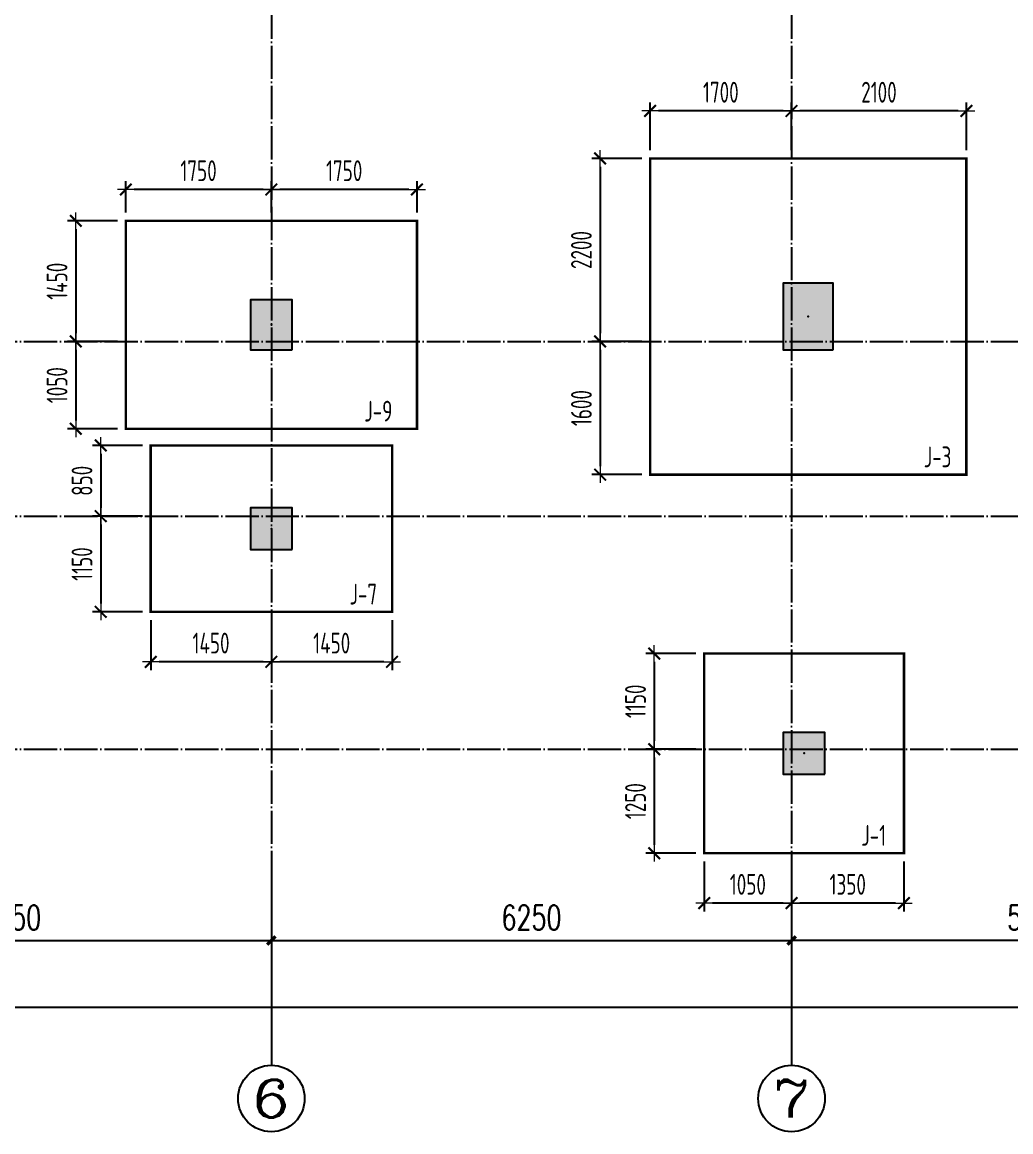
# Model space of a CAD drawing. Extents: x -441005 to 725361, y -182459 to 319313.
# Drawn here: x -154094 to -142216, y -119000 to -105661 of the extents above; entities that cross this region are included whole.
import ezdxf
from ezdxf.enums import TextEntityAlignment as Align

# ---------------------------------------------------------------- set-up
doc = ezdxf.new("R2010")
doc.units = 0
doc.header["$LTSCALE"] = 100
doc.linetypes.add('DOTE', pattern=[2.42, 2, -0.2, 0.02, -0.2])
doc.layers.get('0').update_dxf_attribs({"linetype": 'CONTINUOUS'})
doc.layers.get('Defpoints').update_dxf_attribs({"linetype": 'CONTINUOUS'})
for name, color, linetype in [('AXIS', 3, 'CONTINUOUS'), ('AXIS_TEXT', 7, 'CONTINUOUS'), ('BASE', 7, 'CONTINUOUS'), ('BASE_NUM', 7, 'CONTINUOUS'), ('COLU', 7, 'CONTINUOUS'), ('DOTE', 8, 'DOTE')]:
    doc.layers.add(name, color=color, linetype=linetype)
doc.layers.add('BASE-平法定位', color=3, linetype='ByLayer', lineweight=18)
doc.styles.add('_TCH_AXIS', font='COMPLEX', dxfattribs={"bigfont": 'GBCBIG'})
doc.styles.add('_TCH_DIM_T3', font='simplex_.ttf', dxfattribs={"width": 0.705882, "bigfont": 'GBCBIG'})
doc.styles.add('COMPLEX', font='COMPLEX')
doc.styles.add('TCCAD_Dimension', font='Tssdeng.shx', dxfattribs={"width": 0.7, "bigfont": 'hztxt.shx'})
doc.styles.add('TSSD_Label', font='Tssdeng.shx', dxfattribs={"width": 0.7, "bigfont": '1.shx'})
doc.dimstyles.new('_TCH_ARCH&&100', dxfattribs={"dimtxt": 297.5, "dimasz": 100, "dimexe": 250, "dimexo": 300, "dimgap": 126.25, "dimtad": 1, "dimdec": 0, "dimzin": 0, "dimdsep": 46, "dimtxsty": '_TCH_DIM_T3', "dimblk": 'ARCHTICK', "dimcen": 0.09, "dimclrt": 7, "dimazin": 2, "dimtfac": 1, "dimtdec": 0, "dimtix": 1, "dimtmove": 2, "dimatfit": 3, "dimfxl": 0, "dimtolj": 1, "dimtzin": 0, "dimarcsym": 0})
doc.dimstyles.new('TCCAD_100_100', dxfattribs={"dimtxt": 250, "dimasz": 100, "dimexe": 100, "dimexo": 100, "dimgap": 100, "dimtad": 1, "dimdec": 0, "dimzin": 0, "dimdsep": 46, "dimtxsty": 'TCCAD_Dimension', "dimblk": '_TCDBK100_100', "dimcen": 0, "dimclrt": 7, "dimadec": 0, "dimazin": 0, "dimtfac": 1, "dimtdec": 0, "dimtix": 1, "dimtmove": 2, "dimatfit": 3, "dimfxl": 0, "dimtolj": 1, "dimtzin": 0, "dimarcsym": 0})

# ---------------------------------------------------------------- blocks, each defined once
blk = doc.blocks.new('_AXISO')
blk.add_circle((0, 0), 0.5)
at = {"layer": 'AXIS_TEXT', "style": 'COMPLEX', "width": 1.041667}
blk.add_attdef('A', text='', height=0.56, dxfattribs=at).set_placement((-0.25, -0.28), (0.25, -0.28), align=Align.FIT)
blk = doc.blocks.new('_ArchTick')
at = {"color": 0, "linetype": 'ByBlock', "const_width": 0.4}
blk.add_lwpolyline([(-0.5, -0.5), (0.5, 0.5)], dxfattribs=at)
blk = doc.blocks.new('*D1088')
at = {"layer": 'AXIS', "color": 0, "lineweight": -2}
for p, q in [((-157350, -116000), (-157350, -116950)), ((-151100, -116000), (-151100, -116950)), ((-157350, -116700), (-151100, -116700))]:
    blk.add_line(p, q, dxfattribs=at)
at = {"layer": 'Defpoints', "color": 0}
for p in [(-157350, -115700), (-151100, -115700), (-151100, -116700)]:
    blk.add_point(p, dxfattribs=at)
at = {"layer": 'AXIS', "color": 0, "lineweight": -2, "xscale": 100, "yscale": 100, "zscale": 100, "rotation": 180}
blk.add_blockref('_ArchTick', (-157350, -116700), dxfattribs=at)
at = {"layer": 'AXIS', "color": 0, "lineweight": -2, "xscale": 100, "yscale": 100, "zscale": 100}
blk.add_blockref('_ArchTick', (-151100, -116700), dxfattribs=at)
at = {"layer": 'AXIS', "color": 7, "insert": (-154225, -116425), "char_height": 297.5, "attachment_point": 5, "style": '_TCH_DIM_T3'}
blk.add_mtext('\\A1;6250', dxfattribs=at)
blk = doc.blocks.new('*D1089')
at = {"layer": 'AXIS', "color": 0, "lineweight": -2}
for p, q in [((-151100, -116000), (-151100, -116950)), ((-144850, -116000), (-144850, -116950)), ((-151100, -116700), (-144850, -116700))]:
    blk.add_line(p, q, dxfattribs=at)
at = {"layer": 'Defpoints', "color": 0}
for p in [(-151100, -115700), (-144850, -115700), (-144850, -116700)]:
    blk.add_point(p, dxfattribs=at)
at = {"layer": 'AXIS', "color": 0, "lineweight": -2, "xscale": 100, "yscale": 100, "zscale": 100, "rotation": 180}
blk.add_blockref('_ArchTick', (-151100, -116700), dxfattribs=at)
at = {"layer": 'AXIS', "color": 0, "lineweight": -2, "xscale": 100, "yscale": 100, "zscale": 100}
blk.add_blockref('_ArchTick', (-144850, -116700), dxfattribs=at)
at = {"layer": 'AXIS', "color": 7, "insert": (-147975, -116425), "char_height": 297.5, "attachment_point": 5, "style": '_TCH_DIM_T3'}
blk.add_mtext('\\A1;6250', dxfattribs=at)
blk = doc.blocks.new('*D1095')
at = {"layer": 'AXIS', "color": 0, "lineweight": -2}
for p, q in [((-144850, -116000), (-144850, -116950)), ((-138950, -116000), (-138950, -116950)), ((-138950, -116700), (-144850, -116700))]:
    blk.add_line(p, q, dxfattribs=at)
at = {"layer": 'Defpoints', "color": 0}
for p in [(-144850, -115700), (-138950, -115700), (-144850, -116700)]:
    blk.add_point(p, dxfattribs=at)
at = {"layer": 'AXIS', "color": 0, "lineweight": -2, "xscale": 100, "yscale": 100, "zscale": 100, "rotation": 180}
blk.add_blockref('_ArchTick', (-144850, -116700), dxfattribs=at)
at = {"layer": 'AXIS', "color": 0, "lineweight": -2, "xscale": 100, "yscale": 100, "zscale": 100}
blk.add_blockref('_ArchTick', (-138950, -116700), dxfattribs=at)
at = {"layer": 'AXIS', "color": 7, "insert": (-141900, -116425), "char_height": 297.5, "attachment_point": 5, "style": '_TCH_DIM_T3'}
blk.add_mtext('\\A1;5900', dxfattribs=at)
blk = doc.blocks.new('*D1096')
at = {"layer": 'AXIS', "color": 0, "lineweight": -2}
for p, q in [((-185500, -116000), (-185500, -117750)), ((-131650, -116000), (-131650, -117750)), ((-185500, -117500), (-131650, -117500))]:
    blk.add_line(p, q, dxfattribs=at)
at = {"layer": 'Defpoints', "color": 0}
for p in [(-185500, -115700), (-131650, -115700), (-131650, -117500)]:
    blk.add_point(p, dxfattribs=at)
at = {"layer": 'AXIS', "color": 0, "lineweight": -2, "xscale": 100, "yscale": 100, "zscale": 100, "rotation": 180}
blk.add_blockref('_ArchTick', (-185500, -117500), dxfattribs=at)
at = {"layer": 'AXIS', "color": 0, "lineweight": -2, "xscale": 100, "yscale": 100, "zscale": 100}
blk.add_blockref('_ArchTick', (-131650, -117500), dxfattribs=at)
at = {"layer": 'AXIS', "color": 7, "insert": (-158575, -117225), "char_height": 297.5, "attachment_point": 5, "style": '_TCH_DIM_T3'}
blk.add_mtext('\\A1;53850', dxfattribs=at)
blk = doc.blocks.new('_TCDBK100_100')
blk.add_line((-1, 0), (1, 0))
at = {"const_width": 0.25}
blk.add_lwpolyline([(-0.7, -0.7), (0.7, 0.7)], dxfattribs=at)
blk = doc.blocks.new('*D2195')
at = {"layer": 'BASE-平法定位', "color": 0, "linetype": 'Continuous', "lineweight": -2}
for p, q in [((-146650, -107300), (-147250, -107300)), ((-147150, -107400), (-147150, -109400)), ((-146650, -109500), (-147250, -109500))]:
    blk.add_line(p, q, dxfattribs=at)
at = {"layer": 'Defpoints', "color": 0, "linetype": 'Continuous'}
for p in [(-146550, -107300), (-147150, -109500), (-146550, -109500)]:
    blk.add_point(p, dxfattribs=at)
at = {"layer": 'BASE-平法定位', "color": 0, "linetype": 'Continuous', "lineweight": -2, "xscale": 100, "yscale": 100, "zscale": 100}
for p, rotation in [((-147150, -107300), 90), ((-147150, -109500), 270)]:
    blk.add_blockref('_TCDBK100_100', p, dxfattribs=dict(at, rotation=rotation))
at = {"layer": 'BASE-平法定位', "color": 7, "linetype": 'Continuous', "insert": (-147375, -108400), "char_height": 250, "attachment_point": 5, "rotation": 90, "style": 'TCCAD_Dimension'}
blk.add_mtext('\\A1;2200', dxfattribs=at)
blk = doc.blocks.new('*D2196')
at = {"layer": 'BASE-平法定位', "color": 0, "linetype": 'Continuous', "lineweight": -2}
for p, q in [((-146650, -109500), (-147250, -109500)), ((-147150, -109600), (-147150, -111000)), ((-146650, -111100), (-147250, -111100))]:
    blk.add_line(p, q, dxfattribs=at)
at = {"layer": 'Defpoints', "color": 0, "linetype": 'Continuous'}
for p in [(-146550, -109500), (-147150, -111100), (-146550, -111100)]:
    blk.add_point(p, dxfattribs=at)
at = {"layer": 'BASE-平法定位', "color": 0, "linetype": 'Continuous', "lineweight": -2, "xscale": 100, "yscale": 100, "zscale": 100}
for p, rotation in [((-147150, -109500), 90), ((-147150, -111100), 270)]:
    blk.add_blockref('_TCDBK100_100', p, dxfattribs=dict(at, rotation=rotation))
at = {"layer": 'BASE-平法定位', "color": 7, "linetype": 'Continuous', "insert": (-147375, -110300), "char_height": 250, "attachment_point": 5, "rotation": 90, "style": 'TCCAD_Dimension'}
blk.add_mtext('\\A1;1600', dxfattribs=at)
blk = doc.blocks.new('*D2197')
at = {"layer": 'BASE-平法定位', "color": 0, "linetype": 'Continuous', "lineweight": -2}
for p, q in [((-144850, -107200), (-144850, -106628)), ((-142750, -107200), (-142750, -106628)), ((-142850, -106728), (-144750, -106728))]:
    blk.add_line(p, q, dxfattribs=at)
at = {"layer": 'Defpoints', "color": 0, "linetype": 'Continuous'}
for p in [(-144850, -106728), (-144850, -107300), (-142750, -107300)]:
    blk.add_point(p, dxfattribs=at)
at = {"layer": 'BASE-平法定位', "color": 0, "linetype": 'Continuous', "lineweight": -2, "xscale": 100, "yscale": 100, "zscale": 100}
for p, rotation in [((-144850, -106728), 180.0000000235017), ((-142750, -106728), 2.350168060161195e-08)]:
    blk.add_blockref('_TCDBK100_100', p, dxfattribs=dict(at, rotation=rotation))
at = {"layer": 'BASE-平法定位', "color": 7, "linetype": 'Continuous', "insert": (-143800, -106503), "char_height": 250, "attachment_point": 5, "rotation": 0, "style": 'TCCAD_Dimension'}
blk.add_mtext('\\A1;2100', dxfattribs=at)
blk = doc.blocks.new('*D2198')
at = {"layer": 'BASE-平法定位', "color": 0, "linetype": 'Continuous', "lineweight": -2}
for p, q in [((-146549, -107200), (-146549, -106628)), ((-144850, -107200), (-144850, -106628)), ((-144950, -106728), (-146449, -106728))]:
    blk.add_line(p, q, dxfattribs=at)
at = {"layer": 'Defpoints', "color": 0, "linetype": 'Continuous'}
for p in [(-146549, -106728), (-146549, -107300), (-144850, -107300)]:
    blk.add_point(p, dxfattribs=at)
at = {"layer": 'BASE-平法定位', "color": 0, "linetype": 'Continuous', "lineweight": -2, "xscale": 100, "yscale": 100, "zscale": 100}
for p, rotation in [((-146549, -106728), 180.0000000235017), ((-144850, -106728), 2.350168060161195e-08)]:
    blk.add_blockref('_TCDBK100_100', p, dxfattribs=dict(at, rotation=rotation))
at = {"layer": 'BASE-平法定位', "color": 7, "linetype": 'Continuous', "insert": (-145700, -106503), "char_height": 250, "attachment_point": 5, "rotation": 0, "style": 'TCCAD_Dimension'}
blk.add_mtext('\\A1;1700', dxfattribs=at)
blk = doc.blocks.new('*D2199')
at = {"layer": 'BASE-平法定位', "color": 0, "linetype": 'Continuous', "lineweight": -2}
for p, q in [((-146000, -113250), (-146600, -113250)), ((-146500, -113350), (-146500, -114300)), ((-146000, -114400), (-146600, -114400))]:
    blk.add_line(p, q, dxfattribs=at)
at = {"layer": 'Defpoints', "color": 0, "linetype": 'Continuous'}
for p in [(-145900, -113250), (-146500, -114400), (-145900, -114400)]:
    blk.add_point(p, dxfattribs=at)
at = {"layer": 'BASE-平法定位', "color": 0, "linetype": 'Continuous', "lineweight": -2, "xscale": 100, "yscale": 100, "zscale": 100}
for p, rotation in [((-146500, -113250), 90), ((-146500, -114400), 270)]:
    blk.add_blockref('_TCDBK100_100', p, dxfattribs=dict(at, rotation=rotation))
at = {"layer": 'BASE-平法定位', "color": 7, "linetype": 'Continuous', "insert": (-146725, -113825), "char_height": 250, "attachment_point": 5, "rotation": 90, "style": 'TCCAD_Dimension'}
blk.add_mtext('\\A1;1150', dxfattribs=at)
blk = doc.blocks.new('*D2200')
at = {"layer": 'BASE-平法定位', "color": 0, "linetype": 'Continuous', "lineweight": -2}
for p, q in [((-146000, -114400), (-146600, -114400)), ((-146500, -114500), (-146500, -115550)), ((-146000, -115650), (-146600, -115650))]:
    blk.add_line(p, q, dxfattribs=at)
at = {"layer": 'Defpoints', "color": 0, "linetype": 'Continuous'}
for p in [(-145900, -114400), (-146500, -115650), (-145900, -115650)]:
    blk.add_point(p, dxfattribs=at)
at = {"layer": 'BASE-平法定位', "color": 0, "linetype": 'Continuous', "lineweight": -2, "xscale": 100, "yscale": 100, "zscale": 100}
for p, rotation in [((-146500, -114400), 90), ((-146500, -115650), 270)]:
    blk.add_blockref('_TCDBK100_100', p, dxfattribs=dict(at, rotation=rotation))
at = {"layer": 'BASE-平法定位', "color": 7, "linetype": 'Continuous', "insert": (-146725, -115025), "char_height": 250, "attachment_point": 5, "rotation": 90, "style": 'TCCAD_Dimension'}
blk.add_mtext('\\A1;1250', dxfattribs=at)
blk = doc.blocks.new('*D2201')
at = {"layer": 'BASE-平法定位', "color": 0, "linetype": 'Continuous', "lineweight": -2}
for p, q in [((-144850, -115750), (-144850, -116350)), ((-143500, -115750), (-143500, -116350)), ((-143600, -116250), (-144750, -116250))]:
    blk.add_line(p, q, dxfattribs=at)
at = {"layer": 'Defpoints', "color": 0, "linetype": 'Continuous'}
for p in [(-144850, -115650), (-143500, -115650), (-144850, -116250)]:
    blk.add_point(p, dxfattribs=at)
at = {"layer": 'BASE-平法定位', "color": 0, "linetype": 'Continuous', "lineweight": -2, "xscale": 100, "yscale": 100, "zscale": 100}
for p, rotation in [((-144850, -116250), 180.0000000235016), ((-143500, -116250), 2.350160066555418e-08)]:
    blk.add_blockref('_TCDBK100_100', p, dxfattribs=dict(at, rotation=rotation))
at = {"layer": 'BASE-平法定位', "color": 7, "linetype": 'Continuous', "insert": (-144175, -116025), "char_height": 250, "attachment_point": 5, "rotation": 0, "style": 'TCCAD_Dimension'}
blk.add_mtext('\\A1;1350', dxfattribs=at)
blk = doc.blocks.new('*D2202')
at = {"layer": 'BASE-平法定位', "color": 0, "linetype": 'Continuous', "lineweight": -2}
for p, q in [((-145899, -115750), (-145899, -116350)), ((-144850, -115750), (-144850, -116350)), ((-144950, -116250), (-145799, -116250))]:
    blk.add_line(p, q, dxfattribs=at)
at = {"layer": 'Defpoints', "color": 0, "linetype": 'Continuous'}
for p in [(-145899, -115650), (-144850, -115650), (-145899, -116250)]:
    blk.add_point(p, dxfattribs=at)
at = {"layer": 'BASE-平法定位', "color": 0, "linetype": 'Continuous', "lineweight": -2, "xscale": 100, "yscale": 100, "zscale": 100}
for p, rotation in [((-145899, -116250), 180.0000000235019), ((-144850, -116250), 2.350192040978527e-08)]:
    blk.add_blockref('_TCDBK100_100', p, dxfattribs=dict(at, rotation=rotation))
at = {"layer": 'BASE-平法定位', "color": 7, "linetype": 'Continuous', "insert": (-145375, -116025), "char_height": 250, "attachment_point": 5, "rotation": 0, "style": 'TCCAD_Dimension'}
blk.add_mtext('\\A1;1050', dxfattribs=at)
blk = doc.blocks.new('*D2207')
at = {"layer": 'BASE-平法定位', "color": 0, "linetype": 'Continuous', "lineweight": -2}
for p, q in [((-152950, -108050), (-153550, -108050)), ((-153450, -108150), (-153450, -109400)), ((-152950, -109500), (-153550, -109500))]:
    blk.add_line(p, q, dxfattribs=at)
at = {"layer": 'Defpoints', "color": 0, "linetype": 'Continuous'}
for p in [(-152850, -108050), (-153450, -109500), (-152850, -109500)]:
    blk.add_point(p, dxfattribs=at)
at = {"layer": 'BASE-平法定位', "color": 0, "linetype": 'Continuous', "lineweight": -2, "xscale": 100, "yscale": 100, "zscale": 100}
for p, rotation in [((-153450, -108050), 90), ((-153450, -109500), 270)]:
    blk.add_blockref('_TCDBK100_100', p, dxfattribs=dict(at, rotation=rotation))
at = {"layer": 'BASE-平法定位', "color": 7, "linetype": 'Continuous', "insert": (-153675, -108775), "char_height": 250, "attachment_point": 5, "rotation": 90, "style": 'TCCAD_Dimension'}
blk.add_mtext('\\A1;1450', dxfattribs=at)
blk = doc.blocks.new('*D2208')
at = {"layer": 'BASE-平法定位', "color": 0, "linetype": 'Continuous', "lineweight": -2}
for p, q in [((-152950, -109500), (-153550, -109500)), ((-153450, -109600), (-153450, -110450)), ((-152950, -110550), (-153550, -110550))]:
    blk.add_line(p, q, dxfattribs=at)
at = {"layer": 'Defpoints', "color": 0, "linetype": 'Continuous'}
for p in [(-152850, -109500), (-153450, -110550), (-152850, -110550)]:
    blk.add_point(p, dxfattribs=at)
at = {"layer": 'BASE-平法定位', "color": 0, "linetype": 'Continuous', "lineweight": -2, "xscale": 100, "yscale": 100, "zscale": 100}
for p, rotation in [((-153450, -109500), 90), ((-153450, -110550), 270)]:
    blk.add_blockref('_TCDBK100_100', p, dxfattribs=dict(at, rotation=rotation))
at = {"layer": 'BASE-平法定位', "color": 7, "linetype": 'Continuous', "insert": (-153675, -110025), "char_height": 250, "attachment_point": 5, "rotation": 90, "style": 'TCCAD_Dimension'}
blk.add_mtext('\\A1;1050', dxfattribs=at)
blk = doc.blocks.new('*D2209')
at = {"layer": 'BASE-平法定位', "color": 0, "linetype": 'Continuous', "lineweight": -2}
for p, q in [((-151100, -107950), (-151100, -107572)), ((-149350, -107950), (-149350, -107572)), ((-149450, -107672), (-151000, -107672))]:
    blk.add_line(p, q, dxfattribs=at)
at = {"layer": 'Defpoints', "color": 0, "linetype": 'Continuous'}
for p in [(-151100, -107672), (-151100, -108050), (-149350, -108050)]:
    blk.add_point(p, dxfattribs=at)
at = {"layer": 'BASE-平法定位', "color": 0, "linetype": 'Continuous', "lineweight": -2, "xscale": 100, "yscale": 100, "zscale": 100}
for p, rotation in [((-151100, -107672), 180.0000000235017), ((-149350, -107672), 2.350168060161195e-08)]:
    blk.add_blockref('_TCDBK100_100', p, dxfattribs=dict(at, rotation=rotation))
at = {"layer": 'BASE-平法定位', "color": 7, "linetype": 'Continuous', "insert": (-150225, -107447), "char_height": 250, "attachment_point": 5, "rotation": 0, "style": 'TCCAD_Dimension'}
blk.add_mtext('\\A1;1750', dxfattribs=at)
blk = doc.blocks.new('*D2210')
at = {"layer": 'BASE-平法定位', "color": 0, "linetype": 'Continuous', "lineweight": -2}
for p, q in [((-152849, -107950), (-152849, -107572)), ((-151100, -107950), (-151100, -107572)), ((-151200, -107672), (-152749, -107672))]:
    blk.add_line(p, q, dxfattribs=at)
at = {"layer": 'Defpoints', "color": 0, "linetype": 'Continuous'}
for p in [(-152849, -107672), (-152849, -108050), (-151100, -108050)]:
    blk.add_point(p, dxfattribs=at)
at = {"layer": 'BASE-平法定位', "color": 0, "linetype": 'Continuous', "lineweight": -2, "xscale": 100, "yscale": 100, "zscale": 100}
for p, rotation in [((-152849, -107672), 180.0000000235017), ((-151100, -107672), 2.350168060161195e-08)]:
    blk.add_blockref('_TCDBK100_100', p, dxfattribs=dict(at, rotation=rotation))
at = {"layer": 'BASE-平法定位', "color": 7, "linetype": 'Continuous', "insert": (-151975, -107447), "char_height": 250, "attachment_point": 5, "rotation": 0, "style": 'TCCAD_Dimension'}
blk.add_mtext('\\A1;1750', dxfattribs=at)
blk = doc.blocks.new('*D2211')
at = {"layer": 'BASE-平法定位', "color": 0, "linetype": 'Continuous', "lineweight": -2}
for p, q in [((-152650, -110750), (-153250, -110750)), ((-153150, -110850), (-153150, -111500)), ((-152650, -111600), (-153250, -111600))]:
    blk.add_line(p, q, dxfattribs=at)
at = {"layer": 'Defpoints', "color": 0, "linetype": 'Continuous'}
for p in [(-152550, -110750), (-153150, -111600), (-152550, -111600)]:
    blk.add_point(p, dxfattribs=at)
at = {"layer": 'BASE-平法定位', "color": 0, "linetype": 'Continuous', "lineweight": -2, "xscale": 100, "yscale": 100, "zscale": 100}
for p, rotation in [((-153150, -110750), 90), ((-153150, -111600), 270)]:
    blk.add_blockref('_TCDBK100_100', p, dxfattribs=dict(at, rotation=rotation))
at = {"layer": 'BASE-平法定位', "color": 7, "linetype": 'Continuous', "insert": (-153375, -111175), "char_height": 250, "attachment_point": 5, "rotation": 90, "style": 'TCCAD_Dimension'}
blk.add_mtext('\\A1;850', dxfattribs=at)
blk = doc.blocks.new('*D2212')
at = {"layer": 'BASE-平法定位', "color": 0, "linetype": 'Continuous', "lineweight": -2}
for p, q in [((-152650, -111600), (-153250, -111600)), ((-153150, -111700), (-153150, -112650)), ((-152650, -112750), (-153250, -112750))]:
    blk.add_line(p, q, dxfattribs=at)
at = {"layer": 'Defpoints', "color": 0, "linetype": 'Continuous'}
for p in [(-152550, -111600), (-153150, -112750), (-152550, -112750)]:
    blk.add_point(p, dxfattribs=at)
at = {"layer": 'BASE-平法定位', "color": 0, "linetype": 'Continuous', "lineweight": -2, "xscale": 100, "yscale": 100, "zscale": 100}
for p, rotation in [((-153150, -111600), 90), ((-153150, -112750), 270)]:
    blk.add_blockref('_TCDBK100_100', p, dxfattribs=dict(at, rotation=rotation))
at = {"layer": 'BASE-平法定位', "color": 7, "linetype": 'Continuous', "insert": (-153375, -112175), "char_height": 250, "attachment_point": 5, "rotation": 90, "style": 'TCCAD_Dimension'}
blk.add_mtext('\\A1;1150', dxfattribs=at)
blk = doc.blocks.new('*D2213')
at = {"layer": 'BASE-平法定位', "color": 0, "linetype": 'Continuous', "lineweight": -2}
for p, q in [((-151100, -112850), (-151100, -113450)), ((-149650, -112850), (-149650, -113450)), ((-149750, -113350), (-151000, -113350))]:
    blk.add_line(p, q, dxfattribs=at)
at = {"layer": 'Defpoints', "color": 0, "linetype": 'Continuous'}
for p in [(-151100, -112750), (-149650, -112750), (-151100, -113350)]:
    blk.add_point(p, dxfattribs=at)
at = {"layer": 'BASE-平法定位', "color": 0, "linetype": 'Continuous', "lineweight": -2, "xscale": 100, "yscale": 100, "zscale": 100}
for p, rotation in [((-151100, -113350), 180.0000000235017), ((-149650, -113350), 2.350168060161195e-08)]:
    blk.add_blockref('_TCDBK100_100', p, dxfattribs=dict(at, rotation=rotation))
at = {"layer": 'BASE-平法定位', "color": 7, "linetype": 'Continuous', "insert": (-150375, -113125), "char_height": 250, "attachment_point": 5, "rotation": 0, "style": 'TCCAD_Dimension'}
blk.add_mtext('\\A1;1450', dxfattribs=at)
blk = doc.blocks.new('*D2214')
at = {"layer": 'BASE-平法定位', "color": 0, "linetype": 'Continuous', "lineweight": -2}
for p, q in [((-152549, -112850), (-152549, -113450)), ((-151100, -112850), (-151100, -113450)), ((-151200, -113350), (-152449, -113350))]:
    blk.add_line(p, q, dxfattribs=at)
at = {"layer": 'Defpoints', "color": 0, "linetype": 'Continuous'}
for p in [(-152549, -112750), (-151100, -112750), (-152549, -113350)]:
    blk.add_point(p, dxfattribs=at)
at = {"layer": 'BASE-平法定位', "color": 0, "linetype": 'Continuous', "lineweight": -2, "xscale": 100, "yscale": 100, "zscale": 100}
for p, rotation in [((-152549, -113350), 180.0000000235018), ((-151100, -113350), 2.35018404737275e-08)]:
    blk.add_blockref('_TCDBK100_100', p, dxfattribs=dict(at, rotation=rotation))
at = {"layer": 'BASE-平法定位', "color": 7, "linetype": 'Continuous', "insert": (-151825, -113125), "char_height": 250, "attachment_point": 5, "rotation": 0, "style": 'TCCAD_Dimension'}
blk.add_mtext('\\A1;1450', dxfattribs=at)

msp = doc.modelspace()

# ---------------------------------------------------------------- hatches: boundary and pattern name
at = {"layer": 'COLU'}
for points in [[(-144350, -109600), (-144350, -108800), (-144950, -108800), (-144950, -109600)], [(-150850, -109600), (-150850, -109000), (-151350, -109000), (-151350, -109600)], [(-150850, -112000), (-150850, -111500), (-151350, -111500), (-151350, -112000)], [(-144450, -114700), (-144450, -114200), (-144950, -114200), (-144950, -114700)]]:
    msp.add_hatch(color=252, dxfattribs=at).paths.add_polyline_path(points)

# ---------------------------------------------------------------- linework, layer by layer
at = {"layer": 'AXIS'}
for p, q in [((-151100, -115700), (-151100, -118200)), ((-144850, -115700), (-144850, -118200))]:
    msp.add_line(p, q, dxfattribs=at)
at = {"layer": 'BASE', "color": 3, "const_width": 30}
for points in [[(-146549.5, -111100), (-142749.5, -111100), (-142749.5, -107300), (-146549.5, -107300), (-146549.5, -111100)], [(-152849.5, -110550), (-149349.5, -110550), (-149349.5, -108050), (-152849.5, -108050), (-152849.5, -110550)], [(-152549.5, -112750), (-149649.5, -112750), (-149649.5, -110750), (-152549.5, -110750), (-152549.5, -112750)], [(-145899.5, -115650), (-143499.5, -115650), (-143499.5, -113250), (-145899.5, -113250), (-145899.5, -115650)]]:
    msp.add_lwpolyline(points, dxfattribs=at)
at = {"layer": 'COLU'}
for points in [[(-144350, -109600), (-144350, -108800), (-144950, -108800), (-144950, -109600)], [(-150850, -109600), (-150850, -109000), (-151350, -109000), (-151350, -109600)], [(-150850, -112000), (-150850, -111500), (-151350, -111500), (-151350, -112000)], [(-144450, -114700), (-144450, -114200), (-144950, -114200), (-144950, -114700)]]:
    msp.add_lwpolyline(points, close=True, dxfattribs=at)
for p in [(-144650, -109200), (-151100, -109300), (-151100, -111750), (-144700, -114450)]:
    msp.add_point(p, dxfattribs=at)
at = {"layer": 'DOTE', "ltscale": 2}
for p, q in [((-151100, -98200), (-151100, -115700)), ((-144850, -98200), (-144850, -115700)), ((-186500, -109500), (-128400, -109500)), ((-186500, -111600), (-128300, -111600)), ((-186500, -114400), (-128300, -114400))]:
    msp.add_line(p, q, dxfattribs=at)

# ---------------------------------------------------------------- block references
at = {"layer": 'AXIS'}
ref = msp.add_blockref('_AXISO', (-151100, -118600), dxfattribs=dict(at, xscale=800, yscale=800, zscale=800))
ref.add_attrib('A', '6', dxfattribs={"layer": 'AXIS_TEXT', "height": 452.5, "style": '_TCH_AXIS', "width": 1.5}).set_placement((-151326.3, -118826.3), (-150873.7, -118826.3), align=Align.FIT)
ref = msp.add_blockref('_AXISO', (-144850, -118600), dxfattribs=dict(at, xscale=800, yscale=800, zscale=800))
ref.add_attrib('A', '7', dxfattribs={"layer": 'AXIS_TEXT', "height": 452.5, "style": '_TCH_AXIS', "width": 1.5}).set_placement((-145076.3, -118826.3), (-144623.7, -118826.3), align=Align.FIT)

# ---------------------------------------------------------------- texts
at = {"layer": 'BASE_NUM', "color": 7, "style": 'TSSD_Label', "width": 0.7}
for s, p in [('J-9', (-149983.5, -110461.6)), ('J-3', (-143262.1, -111011.6)), ('J-7', (-150160.9, -112661.6)), ('J-1', (-144012.1, -115561.6))]:
    msp.add_text(s, height=250, dxfattribs=at).set_placement(p)

# ---------------------------------------------------------------- dimensions: what is measured, and where the dimension line sits
at = {"layer": 'AXIS'}
for p1, p2, distance, picture, middle in [((-185500, -115700), (-131650, -115700), -1800, '*D1096', (-158575, -117225)), ((-157350, -115700), (-151100, -115700), -1000, '*D1088', (-154225, -116425)), ((-151100, -115700), (-144850, -115700), -1000, '*D1089', (-147975, -116425)), ((-138950, -115700), (-144850, -115700), 1000, '*D1095', (-141900, -116425))]:
    dim = msp.add_aligned_dim(p1=p1, p2=p2, distance=distance, dimstyle='_TCH_ARCH&&100', dxfattribs=at)
    dim.commit()
    dim.dimension.update_dxf_attribs({"geometry": picture, "text_midpoint": middle})
at = {"layer": 'BASE-平法定位', "color": 144, "linetype": 'Continuous'}
for base, p1, p2, angle, picture, middle in [((-146549.4999994, -106727.8993962), (-144849.9999992, -107300.0000001), (-146549.4999992, -107300.0000008), 180, '*D2198', (-145699.7499995, -106502.8993959)), ((-144849.9999994, -106727.8993955), (-142750.4999992, -107299.9999992), (-144849.9999992, -107300.0000001), 180, '*D2197', (-143800.2499995, -106502.8993951)), ((-147149.5, -109500), (-146549.5, -107300), (-146549.5, -109500), 270, '*D2195', (-147374.5, -108400)), ((-152849.4999995, -107672.2037952), (-151099.9999994, -108050.0000003), (-152849.4999994, -108050.000001), 180, '*D2210', (-151974.7499996, -107447.2037949)), ((-151099.9999995, -107672.2037945), (-149350.4999994, -108049.9999996), (-151099.9999994, -108050.0000003), 180, '*D2209', (-150225.2499996, -107447.2037942)), ((-153449.5, -109500), (-152849.5, -108050), (-152849.5, -109500), 270, '*D2207', (-153674.5, -108775)), ((-153449.5, -110550), (-152849.5, -109500), (-152849.5, -110550), 270, '*D2208', (-153674.5, -110025)), ((-147149.5, -111100), (-146549.5, -109500), (-146549.5, -111100), 270, '*D2196', (-147374.5, -110300)), ((-153149.5, -111600), (-152549.5, -110750), (-152549.5, -111600), 270, '*D2211', (-153374.5, -111175)), ((-153149.5, -112750), (-152549.5, -111600), (-152549.5, -112750), 270, '*D2212', (-153374.5, -112175)), ((-152549.4999995, -113350.0000012), (-151099.9999998, -112750.0000006), (-152549.4999998, -112750.0000012), 180, '*D2214', (-151824.7499996, -113125.0000009)), ((-151099.9999995, -113350.0000006), (-149650.4999998, -112750), (-151099.9999998, -112750.0000006), 180, '*D2213', (-150375.2499996, -113125.0000003)), ((-146499.5, -114400), (-145899.5, -113250), (-145899.5, -114400), 270, '*D2199', (-146724.5, -113825)), ((-146499.5, -115650), (-145899.5, -114400), (-145899.5, -115650), 270, '*D2200', (-146724.5, -115025)), ((-145899.4999995, -116250.000001), (-144849.9999997, -115650.0000006), (-145899.4999997, -115650.000001), 180, '*D2202', (-145374.7499996, -116025.0000008)), ((-144849.9999995, -116250.0000006), (-143500.4999997, -115650), (-144849.9999997, -115650.0000006), 180, '*D2201', (-144175.2499996, -116025.0000003))]:
    dim = msp.add_linear_dim(base=base, p1=p1, p2=p2, angle=angle, dimstyle='TCCAD_100_100', dxfattribs=at)
    dim.commit()
    dim.dimension.update_dxf_attribs({"geometry": picture, "text_midpoint": middle})

doc.saveas('drawing.dxf')
